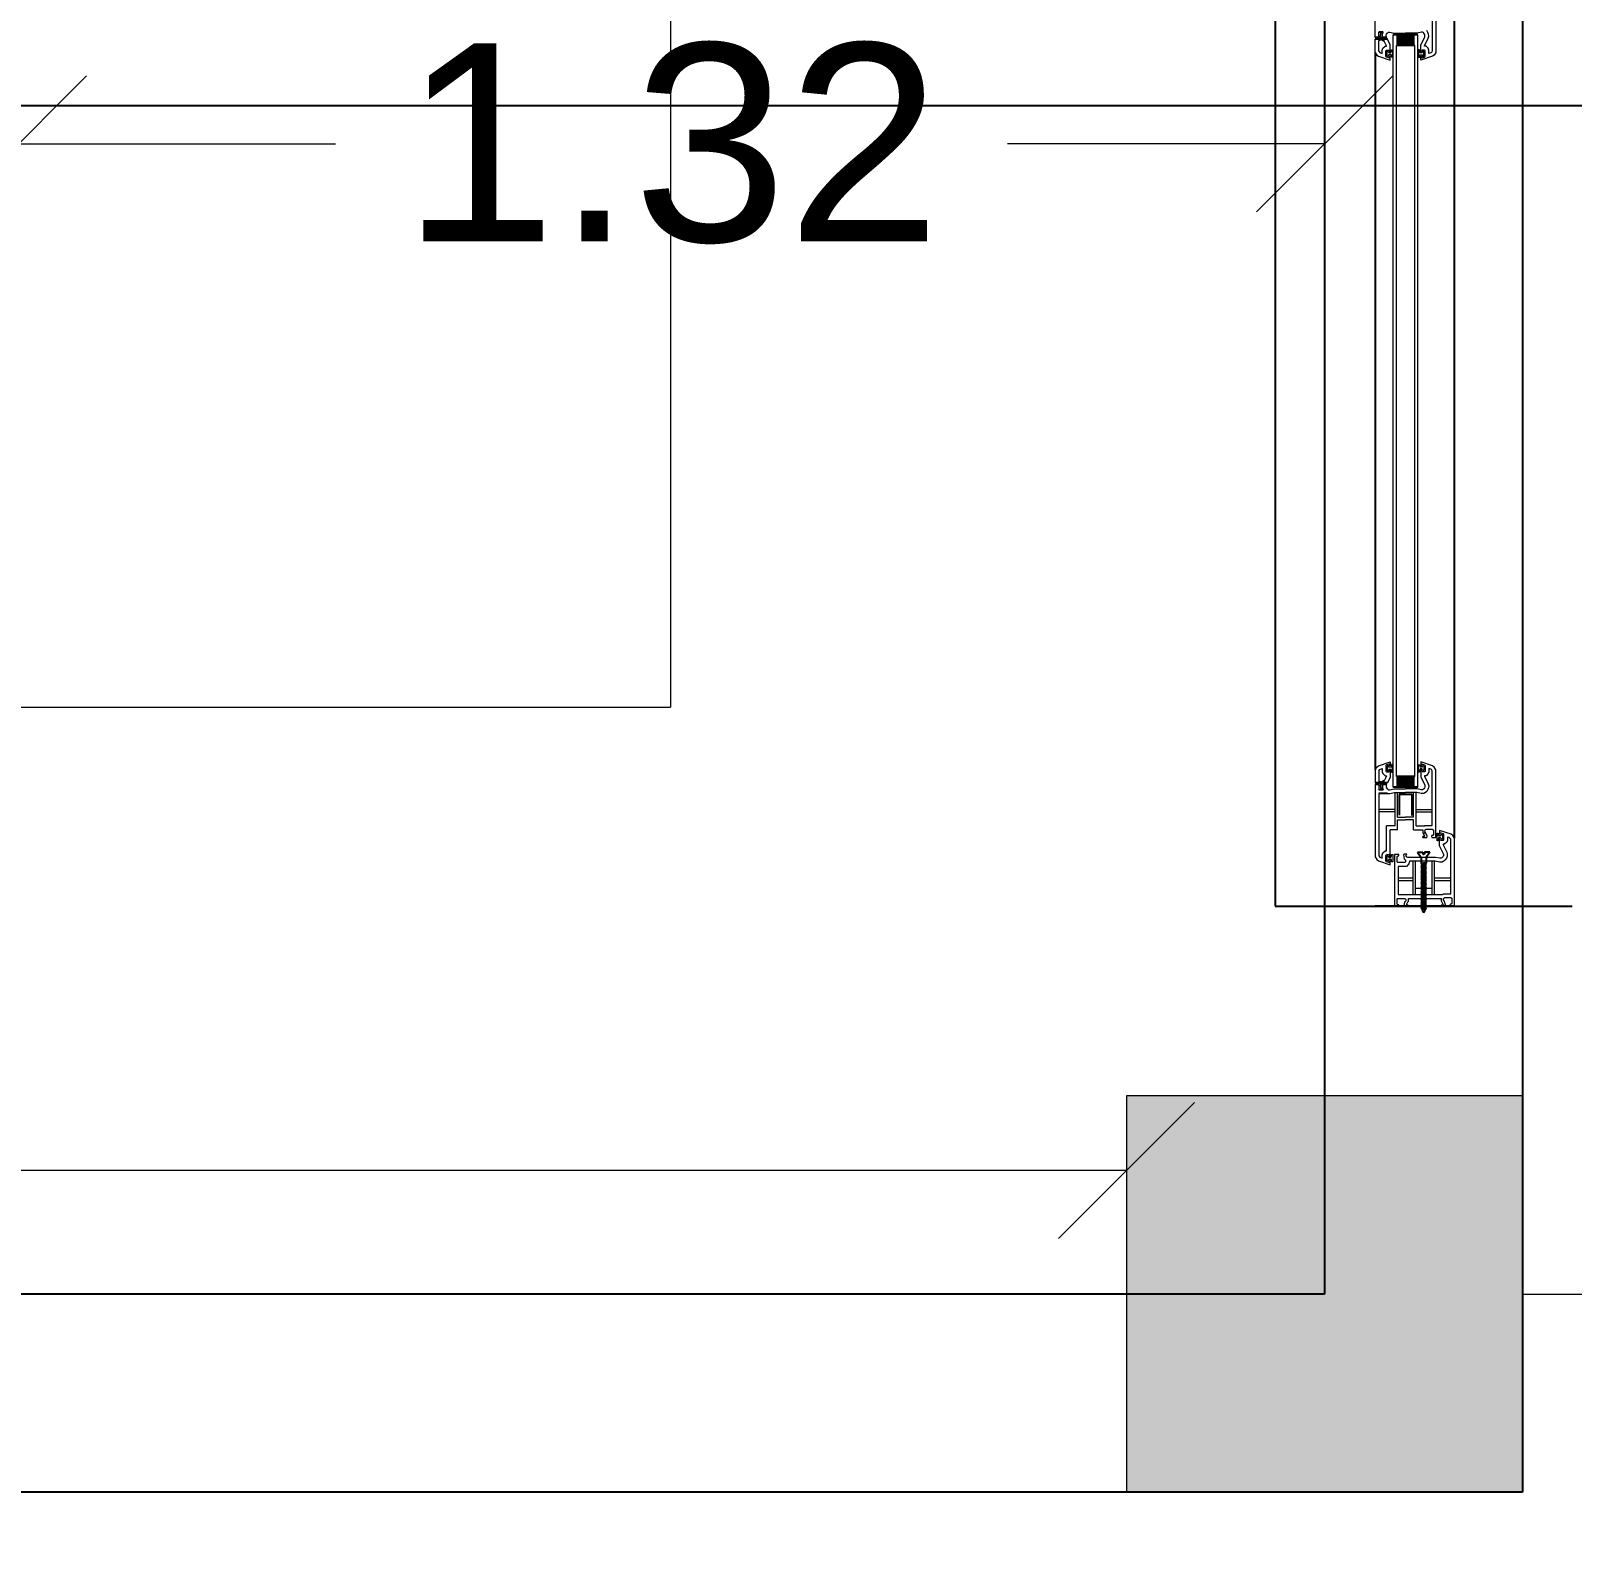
# Model space of a CAD drawing. Header units: metres. Extents: x -355 to 973, y -73 to 238.
# Drawn here: x 528.215 to 529.771, y 91.335 to 92.88 of the extents above; entities that cross this region are included whole.
import ezdxf

# ---------------------------------------------------------------- set-up
doc = ezdxf.new("R2010")
doc.units = ezdxf.units.M
doc.header["$LTSCALE"] = 3
doc.header["$MEASUREMENT"] = 0
for name, pattern in [('1', [30, 6, 6, 6, 6, 6]), ('ACAD_ISO02W100', [15, 12, -3]), ('DASHED2', [0.375, 0.25, -0.125])]:
    doc.linetypes.add(name, pattern=pattern)
for name, color, linetype in [('01B', 10, 'Continuous'), ('4', 4, 'ACAD_ISO02W100'), ('5', 2, 'Continuous')]:
    doc.layers.add(name, color=color, linetype=linetype)
for name, color, linetype, lineweight in [('05', 21, 'Continuous', 5), ('15', 63, 'DASHED2', 15), ('alaem', 230, 'Continuous', 5)]:
    doc.layers.add(name, color=color, linetype=linetype, lineweight=lineweight)
doc.styles.get("Standard").update_dxf_attribs({"font": 'arial.ttf'})
doc.dimstyles.new('ahmad', dxfattribs={"dimtxt": 0.2, "dimasz": 0.1375, "dimexe": 0, "dimexo": 0.0625, "dimgap": 0.09, "dimtad": 0, "dimzin": 0, "dimdsep": 46, "dimtxsty": 'Standard', "dimblk": 'OBLIQUE', "dimcen": 0.09, "dimclrd": 245, "dimclrt": 61, "dimadec": 0, "dimazin": 0, "dimtfac": 1, "dimtofl": 0, "dimtmove": 0, "dimatfit": 3, "dimldrblk": 'OBLIQUE', "dimfxl": 0, "dimfxlon": 1, "dimtolj": 1, "dimtzin": 0, "dimlwd": 13, "dimarcsym": 0})

# ---------------------------------------------------------------- blocks, each defined once
blk = doc.blocks.new('fghhyh')
at = {"layer": 'alaem', "linetype": '1'}
h = blk.add_hatch(color=256, dxfattribs=at)
h.dxf.hatch_style = 1
h.paths.add_polyline_path([(280.3961, 190.2964), (280.3961, 190.6964), (279.9961, 190.6964), (279.9961, 190.2964)])
blk.add_lwpolyline([(279.9961, 190.6964), (279.9961, 190.2964), (280.3961, 190.2964), (280.3961, 190.6964)], close=True, dxfattribs=at)
blk = doc.blocks.new('_Oblique')
at = {"color": 0, "linetype": 'ByBlock', "lineweight": -2}
blk.add_line((-0.5, -0.5), (0.5, 0.5), dxfattribs=at)
blk = doc.blocks.new('*D864')
at = {"color": 245, "lineweight": 13, "transparency": 16777216}
for p, q in [((530.8265, 104.2812), (530.8265, 98.2609)), ((530.8265, 91.4041), (530.8265, 97.4244))]:
    blk.add_line(p, q, dxfattribs=at)
at = {"layer": 'Defpoints', "color": 0, "transparency": 16777216}
for p in [(529.7213, 104.2812), (529.7213, 91.4041), (530.8265, 91.4041)]:
    blk.add_point(p, dxfattribs=at)
at = {"color": 245, "lineweight": 13, "transparency": 16777216, "xscale": 0.1375, "yscale": 0.1375, "zscale": 0.1375}
for p, rotation in [((530.8265, 104.2812), 90), ((530.8265, 91.4041), 270)]:
    blk.add_blockref('_Oblique', p, dxfattribs=dict(at, rotation=rotation))
at = {"color": 61, "transparency": 16777216, "insert": (530.8265, 97.8427), "char_height": 0.2, "attachment_point": 5, "rotation": 90}
blk.add_mtext('\\A1;12.88', dxfattribs=at)
blk = doc.blocks.new('*D880')
at = {"color": 245, "lineweight": 13, "transparency": 16777216}
for p, q in [((524.9213, 91.7289), (526.7679, 91.7289)), ((529.3213, 91.7289), (527.4747, 91.7289))]:
    blk.add_line(p, q, dxfattribs=at)
at = {"layer": 'Defpoints', "color": 0, "transparency": 16777216}
for p in [(524.9213, 91.8039), (529.3213, 91.8041), (524.9213, 91.7289)]:
    blk.add_point(p, dxfattribs=at)
at = {"color": 245, "lineweight": 13, "transparency": 16777216, "xscale": 0.1375, "yscale": 0.1375, "zscale": 0.1375, "rotation": 180}
blk.add_blockref('_Oblique', (524.9213, 91.7289), dxfattribs=at)
at = {"color": 245, "lineweight": 13, "transparency": 16777216, "xscale": 0.1375, "yscale": 0.1375, "zscale": 0.1375}
blk.add_blockref('_Oblique', (529.3213, 91.7289), dxfattribs=at)
at = {"color": 61, "transparency": 16777216, "insert": (527.1213, 91.7289), "char_height": 0.2, "attachment_point": 5}
blk.add_mtext('\\A1;4.40', dxfattribs=at)
blk = doc.blocks.new('*D884')
at = {"layer": '4', "color": 245, "lineweight": 13, "transparency": 16777216}
for p, q in [((528.2025, 92.7656), (528.5226, 92.7656)), ((529.5213, 92.7656), (529.2012, 92.7656))]:
    blk.add_line(p, q, dxfattribs=at)
at = {"layer": 'Defpoints', "color": 0, "transparency": 16777216}
for p in [(528.2025, 92.8041), (529.5213, 92.8041), (529.5213, 92.7656)]:
    blk.add_point(p, dxfattribs=at)
at = {"layer": '4', "color": 245, "lineweight": 13, "transparency": 16777216, "xscale": 0.1375, "yscale": 0.1375, "zscale": 0.1375, "rotation": 180}
blk.add_blockref('_Oblique', (528.2025, 92.7656), dxfattribs=at)
at = {"layer": '4', "color": 245, "lineweight": 13, "transparency": 16777216, "xscale": 0.1375, "yscale": 0.1375, "zscale": 0.1375}
blk.add_blockref('_Oblique', (529.5213, 92.7656), dxfattribs=at)
at = {"layer": '4', "color": 61, "transparency": 16777216, "insert": (528.8619, 92.7656), "char_height": 0.2, "attachment_point": 5}
blk.add_mtext('\\A1;1.32', dxfattribs=at)
blk = doc.blocks.new('DSSSS')
at = {"layer": '05'}
for p, q in [((152.7604, -221.3864), (152.7604, -221.3872)), ((152.7604, -221.3872), (152.7664, -221.3872)), ((152.7664, -221.3872), (152.7664, -221.3863))]:
    blk.add_line(p, q, dxfattribs=at)
blk.add_lwpolyline([(152.7664, -221.3863), (152.7646, -221.3863), (152.7646, -221.384), (152.7657, -221.384), (152.7654, -221.383), (152.7617, -221.383), (152.7617, -221.3838), (152.7623, -221.3841), (152.763, -221.3847), (152.763, -221.3859), (152.7619, -221.3864), (152.7604, -221.3864)], dxfattribs=at)
blk = doc.blocks.new('ddd')
at = {"layer": '01B'}
for points in [[(1656.3947, 1003.8518), (1656.3838, 1003.8518), (1656.3838, 1003.8703), (1656.3947, 1003.8703)], [(1657.1326, 1003.8703), (1657.1435, 1003.8703), (1657.1435, 1003.8518), (1657.1326, 1003.8518)]]:
    blk.add_hatch(color=143, dxfattribs=at).paths.add_polyline_path(points)
at = {"layer": '01B', "color": 32}
blk.add_line((1657.2637, 1003.7293), (1657.2637, 1004.0293), dxfattribs=at)
at = {"layer": '01B', "color": 143}
for p, q in [((1657.1951, 1003.9104), (1655.8322, 1003.9104)), ((1657.2637, 1003.9104), (1657.2637, 1003.8499)), ((1657.2637, 1003.9104), (1657.2637, 1003.8304)), ((1657.2091, 1003.8855), (1657.2091, 1003.8803)), ((1657.2091, 1003.8855), (1657.2144, 1003.8819)), ((1657.2091, 1003.8803), (1657.2112, 1003.8803)), ((1657.2112, 1003.8803), (1657.2112, 1003.8793)), ((1657.2112, 1003.8784), (1657.2112, 1003.8793)), ((1657.2144, 1003.8819), (1657.2202, 1003.8819)), ((1657.2202, 1003.8819), (1657.2202, 1003.8793)), ((1657.2202, 1003.8819), (1657.2223, 1003.8793)), ((1657.2202, 1003.8768), (1657.2202, 1003.8793)), ((1657.2202, 1003.8768), (1657.2223, 1003.8793)), ((1657.2214, 1003.8819), (1657.2207, 1003.8813)), ((1657.2214, 1003.8819), (1657.2235, 1003.8793)), ((1657.2214, 1003.8768), (1657.2235, 1003.8793)), ((1657.2227, 1003.8819), (1657.2219, 1003.8813)), ((1657.2227, 1003.8819), (1657.2248, 1003.8793)), ((1657.2227, 1003.8768), (1657.2248, 1003.8793)), ((1657.2239, 1003.8819), (1657.2232, 1003.8813)), ((1657.2239, 1003.8819), (1657.226, 1003.8793)), ((1657.2239, 1003.8768), (1657.226, 1003.8793)), ((1657.2251, 1003.8819), (1657.2244, 1003.8813)), ((1657.2251, 1003.8819), (1657.2273, 1003.8793)), ((1657.2251, 1003.8768), (1657.2273, 1003.8793)), ((1657.2264, 1003.8819), (1657.2257, 1003.8813)), ((1657.2264, 1003.8819), (1657.2285, 1003.8793)), ((1657.2264, 1003.8768), (1657.2285, 1003.8793)), ((1657.2276, 1003.8819), (1657.2269, 1003.8813)), ((1657.2276, 1003.8819), (1657.2298, 1003.8793)), ((1657.2276, 1003.8768), (1657.2298, 1003.8793)), ((1657.2289, 1003.8819), (1657.2282, 1003.8813)), ((1657.2289, 1003.8819), (1657.231, 1003.8793)), ((1657.2289, 1003.8768), (1657.231, 1003.8793)), ((1657.2301, 1003.8819), (1657.2294, 1003.8813)), ((1657.2301, 1003.8819), (1657.2323, 1003.8793)), ((1657.2301, 1003.8768), (1657.2323, 1003.8793)), ((1657.2314, 1003.8819), (1657.2306, 1003.8813)), ((1657.2314, 1003.8819), (1657.2335, 1003.8793)), ((1657.2314, 1003.8768), (1657.2335, 1003.8793)), ((1657.2326, 1003.8819), (1657.2319, 1003.8813)), ((1657.2326, 1003.8819), (1657.2347, 1003.8793)), ((1657.2326, 1003.8768), (1657.2347, 1003.8793)), ((1657.2339, 1003.8819), (1657.2331, 1003.8813)), ((1657.2339, 1003.8819), (1657.236, 1003.8793)), ((1657.2339, 1003.8768), (1657.236, 1003.8793)), ((1657.2351, 1003.8819), (1657.2344, 1003.8813)), ((1657.2351, 1003.8819), (1657.2372, 1003.8793)), ((1657.2351, 1003.8768), (1657.2372, 1003.8793)), ((1657.2364, 1003.8819), (1657.2356, 1003.8813)), ((1657.2364, 1003.8819), (1657.2385, 1003.8793)), ((1657.2364, 1003.8768), (1657.2385, 1003.8793)), ((1657.2376, 1003.8819), (1657.2369, 1003.8813)), ((1657.2376, 1003.8819), (1657.2397, 1003.8793)), ((1657.2376, 1003.8768), (1657.2397, 1003.8793)), ((1657.2388, 1003.8819), (1657.2381, 1003.8813)), ((1657.2388, 1003.8819), (1657.241, 1003.8793)), ((1657.2388, 1003.8768), (1657.241, 1003.8793)), ((1657.2401, 1003.8819), (1657.2394, 1003.8813)), ((1657.2401, 1003.8819), (1657.2422, 1003.8793)), ((1657.2401, 1003.8768), (1657.2422, 1003.8793)), ((1657.2413, 1003.8819), (1657.2406, 1003.8813)), ((1657.2413, 1003.8819), (1657.2435, 1003.8793)), ((1657.2413, 1003.8768), (1657.2435, 1003.8793)), ((1657.2426, 1003.8819), (1657.2419, 1003.8813)), ((1657.2426, 1003.8819), (1657.2447, 1003.8793)), ((1657.2426, 1003.8768), (1657.2447, 1003.8793)), ((1657.2438, 1003.8819), (1657.2431, 1003.8813)), ((1657.2438, 1003.8819), (1657.246, 1003.8793)), ((1657.2438, 1003.8768), (1657.246, 1003.8793)), ((1657.2451, 1003.8819), (1657.2443, 1003.8813)), ((1657.2451, 1003.8819), (1657.2472, 1003.8793)), ((1657.2451, 1003.8768), (1657.2472, 1003.8793)), ((1657.2463, 1003.8819), (1657.2456, 1003.8813)), ((1657.2463, 1003.8819), (1657.2484, 1003.8793)), ((1657.2463, 1003.8768), (1657.2484, 1003.8793)), ((1657.2476, 1003.8819), (1657.2468, 1003.8813)), ((1657.2476, 1003.8819), (1657.2497, 1003.8793)), ((1657.2476, 1003.8768), (1657.2497, 1003.8793)), ((1657.2488, 1003.8819), (1657.2481, 1003.8813)), ((1657.2488, 1003.8819), (1657.2509, 1003.8793)), ((1657.2488, 1003.8768), (1657.2509, 1003.8793)), ((1657.2501, 1003.8819), (1657.2493, 1003.8813)), ((1657.2501, 1003.8819), (1657.2522, 1003.8793)), ((1657.2501, 1003.8768), (1657.2522, 1003.8793)), ((1657.2513, 1003.8819), (1657.2506, 1003.8813)), ((1657.2513, 1003.8819), (1657.2534, 1003.8793)), ((1657.2513, 1003.8768), (1657.2534, 1003.8793)), ((1657.2525, 1003.8819), (1657.2518, 1003.8813)), ((1657.2525, 1003.8819), (1657.2547, 1003.8793)), ((1657.2525, 1003.8768), (1657.2547, 1003.8793)), ((1657.2538, 1003.8819), (1657.2531, 1003.8813)), ((1657.2538, 1003.8819), (1657.2559, 1003.8793)), ((1657.2538, 1003.8768), (1657.2559, 1003.8793)), ((1657.255, 1003.8819), (1657.2543, 1003.8813)), ((1657.255, 1003.8819), (1657.2572, 1003.8793)), ((1657.255, 1003.8768), (1657.2572, 1003.8793)), ((1657.2563, 1003.8819), (1657.2556, 1003.8813)), ((1657.2563, 1003.8819), (1657.2584, 1003.8793)), ((1657.2563, 1003.8768), (1657.2584, 1003.8793)), ((1657.2575, 1003.8819), (1657.2568, 1003.8813)), ((1657.2575, 1003.8819), (1657.2597, 1003.8793)), ((1657.2575, 1003.8768), (1657.2597, 1003.8793)), ((1657.2588, 1003.8819), (1657.258, 1003.8813)), ((1657.2588, 1003.8819), (1657.2609, 1003.8793)), ((1657.2588, 1003.8768), (1657.2609, 1003.8793)), ((1657.26, 1003.8819), (1657.2593, 1003.8813)), ((1657.26, 1003.8819), (1657.2622, 1003.8793)), ((1657.26, 1003.8768), (1657.2622, 1003.8793)), ((1657.2613, 1003.8819), (1657.2605, 1003.8813)), ((1657.2613, 1003.8819), (1657.2634, 1003.8793)), ((1657.2613, 1003.8768), (1657.2634, 1003.8793)), ((1657.2625, 1003.8819), (1657.2618, 1003.8813)), ((1657.2625, 1003.8819), (1657.2646, 1003.8793)), ((1657.2625, 1003.8768), (1657.2646, 1003.8793)), ((1657.2638, 1003.8819), (1657.263, 1003.8813)), ((1657.2638, 1003.8819), (1657.2659, 1003.8793)), ((1657.2638, 1003.8768), (1657.2659, 1003.8793)), ((1657.265, 1003.8819), (1657.2643, 1003.8813)), ((1657.265, 1003.8819), (1657.2671, 1003.8793)), ((1657.265, 1003.8819), (1657.2704, 1003.8793)), ((1657.265, 1003.8768), (1657.2671, 1003.8793)), ((1657.265, 1003.8768), (1657.2704, 1003.8793)), ((1656.3838, 1003.8736), (1656.3838, 1003.8485)), ((1656.3947, 1003.8703), (1656.3947, 1003.8518)), ((1657.1326, 1003.8703), (1657.1326, 1003.8518)), ((1657.1435, 1003.8736), (1657.1435, 1003.8485)), ((1657.1721, 1003.8676), (1657.151, 1003.8676)), ((1657.151, 1003.8676), (1657.151, 1003.8546)), ((1657.2091, 1003.8732), (1657.2091, 1003.8784)), ((1657.2091, 1003.8784), (1657.2112, 1003.8784)), ((1657.2091, 1003.8732), (1657.2144, 1003.8768)), ((1657.2144, 1003.8768), (1657.2202, 1003.8768)), ((1657.2214, 1003.8768), (1657.2207, 1003.8774)), ((1657.2227, 1003.8768), (1657.2219, 1003.8774)), ((1657.2239, 1003.8768), (1657.2232, 1003.8774)), ((1657.2251, 1003.8768), (1657.2244, 1003.8774)), ((1657.2264, 1003.8768), (1657.2257, 1003.8774)), ((1657.2276, 1003.8768), (1657.2269, 1003.8774)), ((1657.2289, 1003.8768), (1657.2282, 1003.8774)), ((1657.2301, 1003.8768), (1657.2294, 1003.8774)), ((1657.2314, 1003.8768), (1657.2306, 1003.8774)), ((1657.2326, 1003.8768), (1657.2319, 1003.8774)), ((1657.2339, 1003.8768), (1657.2331, 1003.8774)), ((1657.2351, 1003.8768), (1657.2344, 1003.8774)), ((1657.2364, 1003.8768), (1657.2356, 1003.8774)), ((1657.2376, 1003.8768), (1657.2369, 1003.8774)), ((1657.2388, 1003.8768), (1657.2381, 1003.8774)), ((1657.2401, 1003.8768), (1657.2394, 1003.8774)), ((1657.2413, 1003.8768), (1657.2406, 1003.8774)), ((1657.2426, 1003.8768), (1657.2419, 1003.8774)), ((1657.2438, 1003.8768), (1657.2431, 1003.8774)), ((1657.2451, 1003.8768), (1657.2443, 1003.8774)), ((1657.2463, 1003.8768), (1657.2456, 1003.8774)), ((1657.2476, 1003.8768), (1657.2468, 1003.8774)), ((1657.2488, 1003.8768), (1657.2481, 1003.8774)), ((1657.2501, 1003.8768), (1657.2493, 1003.8774)), ((1657.2513, 1003.8768), (1657.2506, 1003.8774)), ((1657.2525, 1003.8768), (1657.2518, 1003.8774)), ((1657.2538, 1003.8768), (1657.2531, 1003.8774)), ((1657.255, 1003.8768), (1657.2543, 1003.8774)), ((1657.2563, 1003.8768), (1657.2556, 1003.8774)), ((1657.2575, 1003.8768), (1657.2568, 1003.8774)), ((1657.2588, 1003.8768), (1657.258, 1003.8774)), ((1657.26, 1003.8768), (1657.2593, 1003.8774)), ((1657.2613, 1003.8768), (1657.2605, 1003.8774)), ((1657.2625, 1003.8768), (1657.2618, 1003.8774)), ((1657.2638, 1003.8768), (1657.263, 1003.8774)), ((1657.265, 1003.8768), (1657.2643, 1003.8774)), ((1657.151, 1003.8546), (1657.1718, 1003.8546)), ((1656.3812, 1003.8384), (1656.3812, 1003.8342)), ((1656.3816, 1003.8369), (1656.3814, 1003.8363)), ((1656.3866, 1003.842), (1656.3866, 1003.8379)), ((1656.3866, 1003.8342), (1656.3866, 1003.8304)), ((1656.3882, 1003.8385), (1656.3871, 1003.8364)), ((1656.3874, 1003.8358), (1656.3882, 1003.8342)), ((1656.3882, 1003.8428), (1656.3882, 1003.8385)), ((1656.3882, 1003.8342), (1656.3882, 1003.8304)), ((1656.3901, 1003.8395), (1656.3885, 1003.8364)), ((1656.3885, 1003.8364), (1656.3896, 1003.8342)), ((1657.1372, 1003.8395), (1657.1388, 1003.8364)), ((1657.1388, 1003.8364), (1657.1377, 1003.8342)), ((1657.1392, 1003.8428), (1657.1392, 1003.8385)), ((1657.1392, 1003.8385), (1657.1403, 1003.8364)), ((1657.14, 1003.8358), (1657.1392, 1003.8342)), ((1657.1392, 1003.8342), (1657.1392, 1003.8304)), ((1657.1407, 1003.842), (1657.1407, 1003.8379)), ((1657.1407, 1003.8342), (1657.1407, 1003.8304)), ((1657.1458, 1003.8369), (1657.1459, 1003.8363)), ((1657.1462, 1003.8384), (1657.1462, 1003.8342)), ((1657.1499, 1003.8427), (1657.1499, 1003.8342)), ((1656.4015, 1003.8304), (1657.1259, 1003.8304))]:
    blk.add_line(p, q, dxfattribs=at)
at = {"layer": '05', "color": 143}
for p, q in [((1657.1951, 1003.9104), (1657.1924, 1003.9087)), ((1657.2637, 1003.9104), (1657.1951, 1003.9104)), ((1657.2637, 1003.9064), (1657.2637, 1003.9104)), ((1657.1911, 1003.907), (1657.1872, 1003.8953)), ((1657.1872, 1003.8953), (1657.1911, 1003.8953)), ((1657.1895, 1003.8966), (1657.1902, 1003.8989)), ((1657.1896, 1003.8962), (1657.1895, 1003.8966)), ((1657.1899, 1003.8958), (1657.1896, 1003.8962)), ((1657.1904, 1003.8957), (1657.1899, 1003.8958)), ((1657.1902, 1003.8989), (1657.1905, 1003.8993)), ((1657.1911, 1003.8957), (1657.1904, 1003.8957)), ((1657.1905, 1003.8993), (1657.1908, 1003.8995)), ((1657.1908, 1003.8995), (1657.1965, 1003.8995)), ((1657.1924, 1003.9087), (1657.1911, 1003.907)), ((1657.1911, 1003.8953), (1657.1911, 1003.8957)), ((1657.1945, 1003.9052), (1657.1939, 1003.9033)), ((1657.1939, 1003.9033), (1657.1973, 1003.9033)), ((1657.195, 1003.9058), (1657.1945, 1003.9052)), ((1657.1962, 1003.9066), (1657.195, 1003.9058)), ((1657.196, 1003.8958), (1657.1957, 1003.8955)), ((1657.1957, 1003.8955), (1657.1957, 1003.8953)), ((1657.1957, 1003.8953), (1657.1961, 1003.8951)), ((1657.1974, 1003.8964), (1657.196, 1003.8958)), ((1657.1961, 1003.8951), (1657.2025, 1003.8951)), ((1657.2513, 1003.9066), (1657.1962, 1003.9066)), ((1657.1965, 1003.8995), (1657.197, 1003.8993)), ((1657.197, 1003.8993), (1657.1974, 1003.8989)), ((1657.1973, 1003.9033), (1657.1992, 1003.9026)), ((1657.1974, 1003.8989), (1657.1974, 1003.8964)), ((1657.1992, 1003.9026), (1657.2012, 1003.9005)), ((1657.2012, 1003.9005), (1657.2012, 1003.899)), ((1657.2012, 1003.899), (1657.2017, 1003.899)), ((1657.2017, 1003.899), (1657.2093, 1003.9027)), ((1657.2025, 1003.8951), (1657.2106, 1003.899)), ((1657.2093, 1003.9027), (1657.2113, 1003.9031)), ((1657.2106, 1003.899), (1657.2116, 1003.8993)), ((1657.2113, 1003.9031), (1657.2133, 1003.903)), ((1657.2116, 1003.8993), (1657.2126, 1003.8992)), ((1657.2126, 1003.8992), (1657.2135, 1003.8989)), ((1657.2133, 1003.903), (1657.2152, 1003.9024)), ((1657.2135, 1003.8989), (1657.2143, 1003.8983)), ((1657.2143, 1003.8983), (1657.2149, 1003.8976)), ((1657.2154, 1003.8958), (1657.2144, 1003.8914)), ((1657.2149, 1003.8976), (1657.2154, 1003.8969)), ((1657.2152, 1003.9024), (1657.217, 1003.9011)), ((1657.2154, 1003.8969), (1657.2154, 1003.8958)), ((1657.217, 1003.9011), (1657.218, 1003.8999)), ((1657.218, 1003.8999), (1657.2192, 1003.898)), ((1657.2192, 1003.8954), (1657.2182, 1003.891)), ((1657.2192, 1003.898), (1657.2192, 1003.8954)), ((1657.2352, 1003.8904), (1657.2352, 1003.9066)), ((1657.2377, 1003.8904), (1657.2377, 1003.9066)), ((1657.2513, 1003.8993), (1657.2513, 1003.9066)), ((1657.2521, 1003.8982), (1657.2513, 1003.8993)), ((1657.252, 1003.8979), (1657.2521, 1003.8982)), ((1657.252, 1003.8755), (1657.252, 1003.8979)), ((1657.2551, 1003.9067), (1657.2557, 1003.9077)), ((1657.2551, 1003.9006), (1657.2551, 1003.9067)), ((1657.2558, 1003.8997), (1657.2551, 1003.9006)), ((1657.2557, 1003.9077), (1657.2563, 1003.9078)), ((1657.2571, 1003.8991), (1657.2558, 1003.8997)), ((1657.2558, 1003.8967), (1657.2561, 1003.8971)), ((1657.2558, 1003.8755), (1657.2558, 1003.8967)), ((1657.2561, 1003.8971), (1657.2572, 1003.8971)), ((1657.2563, 1003.9078), (1657.2606, 1003.9078)), ((1657.2584, 1003.8999), (1657.2571, 1003.8991)), ((1657.2572, 1003.8971), (1657.2584, 1003.8971)), ((1657.2623, 1003.9014), (1657.2584, 1003.8999)), ((1657.2584, 1003.8971), (1657.2622, 1003.8989)), ((1657.2606, 1003.9078), (1657.2617, 1003.9073)), ((1657.2617, 1003.9073), (1657.2617, 1003.9063)), ((1657.2617, 1003.9063), (1657.2623, 1003.9057)), ((1657.2622, 1003.8989), (1657.2626, 1003.8984)), ((1657.2623, 1003.9057), (1657.2637, 1003.9064)), ((1657.2637, 1003.9013), (1657.2623, 1003.9014)), ((1657.2626, 1003.8984), (1657.2627, 1003.8971)), ((1657.2627, 1003.8971), (1657.2633, 1003.897)), ((1657.2633, 1003.897), (1657.2637, 1003.8972)), ((1657.2637, 1003.8972), (1657.2637, 1003.9013)), ((1657.166, 1003.8717), (1657.166, 1003.8879)), ((1657.1685, 1003.8717), (1657.1685, 1003.8879)), ((1657.19, 1003.8929), (1657.19, 1003.894)), ((1657.1977, 1003.8929), (1657.19, 1003.8929)), ((1657.1977, 1003.8939), (1657.1977, 1003.8929)), ((1657.2144, 1003.8914), (1657.2144, 1003.8833)), ((1657.2144, 1003.8833), (1657.2144, 1003.8632)), ((1657.2182, 1003.891), (1657.2182, 1003.8833)), ((1657.252, 1003.8904), (1657.2182, 1003.8904)), ((1657.252, 1003.8878), (1657.2182, 1003.8878)), ((1657.2182, 1003.8833), (1657.2182, 1003.865)), ((1657.2457, 1003.8878), (1657.2457, 1003.8709)), ((1657.1827, 1003.8717), (1657.149, 1003.8717)), ((1657.1739, 1003.8691), (1657.149, 1003.8691)), ((1657.1739, 1003.8691), (1657.1739, 1003.861)), ((1657.1866, 1003.8691), (1657.1764, 1003.8691)), ((1657.1764, 1003.8691), (1657.1764, 1003.861)), ((1657.2182, 1003.8709), (1657.252, 1003.8709)), ((1657.2182, 1003.8683), (1657.252, 1003.8683)), ((1657.2182, 1003.865), (1657.2186, 1003.865)), ((1657.2186, 1003.865), (1657.221, 1003.8643)), ((1657.221, 1003.8643), (1657.2235, 1003.862)), ((1657.2352, 1003.8537), (1657.2352, 1003.8683)), ((1657.2377, 1003.8537), (1657.2377, 1003.8683)), ((1657.252, 1003.8612), (1657.252, 1003.8755)), ((1657.2558, 1003.864), (1657.2558, 1003.8755)), ((1657.2586, 1003.864), (1657.2558, 1003.864)), ((1657.2593, 1003.8635), (1657.2586, 1003.864)), ((1657.2628, 1003.8638), (1657.2622, 1003.8623)), ((1657.2631, 1003.8638), (1657.2628, 1003.8638)), ((1657.2637, 1003.8637), (1657.2631, 1003.8638)), ((1657.2637, 1003.8599), (1657.2637, 1003.8637)), ((1657.2637, 1003.8637), (1657.2637, 1003.8637)), ((1656.3811, 1003.845), (1656.3821, 1003.8494)), ((1656.3821, 1003.8567), (1656.3821, 1003.861)), ((1656.3821, 1003.8494), (1656.3821, 1003.8567)), ((1657.1452, 1003.8567), (1657.1452, 1003.861)), ((1657.1452, 1003.8494), (1657.1452, 1003.8567)), ((1657.1462, 1003.845), (1657.1452, 1003.8494)), ((1657.149, 1003.8567), (1657.149, 1003.861)), ((1657.149, 1003.8498), (1657.149, 1003.8567)), ((1657.1739, 1003.8529), (1657.149, 1003.8529)), ((1657.1827, 1003.8504), (1657.149, 1003.8504)), ((1657.15, 1003.8453), (1657.149, 1003.8498)), ((1657.166, 1003.8504), (1657.166, 1003.8342)), ((1657.1685, 1003.8504), (1657.1685, 1003.8342)), ((1657.1739, 1003.8529), (1657.1739, 1003.861)), ((1657.1764, 1003.8529), (1657.1764, 1003.861)), ((1657.1866, 1003.8529), (1657.1764, 1003.8529)), ((1657.1827, 1003.8504), (1657.1827, 1003.8418)), ((1657.1866, 1003.8529), (1657.1866, 1003.8456)), ((1657.2119, 1003.862), (1657.2113, 1003.8624)), ((1657.2113, 1003.8624), (1657.2113, 1003.8596)), ((1657.2113, 1003.8596), (1657.2119, 1003.8591)), ((1657.2117, 1003.8544), (1657.2114, 1003.8541)), ((1657.2114, 1003.8541), (1657.2114, 1003.8499)), ((1657.2114, 1003.8499), (1657.2637, 1003.8499)), ((1657.2114, 1003.8469), (1657.2114, 1003.8483)), ((1657.2114, 1003.8483), (1657.2191, 1003.8483)), ((1657.2126, 1003.8544), (1657.2117, 1003.8544)), ((1657.2127, 1003.8614), (1657.2119, 1003.862)), ((1657.2119, 1003.8591), (1657.216, 1003.8598)), ((1657.2129, 1003.8541), (1657.2126, 1003.8544)), ((1657.2135, 1003.8619), (1657.2127, 1003.8614)), ((1657.2129, 1003.8535), (1657.2129, 1003.8541)), ((1657.2131, 1003.8529), (1657.2129, 1003.8535)), ((1657.2135, 1003.8527), (1657.2131, 1003.8529)), ((1657.2141, 1003.8625), (1657.2135, 1003.8619)), ((1657.219, 1003.8527), (1657.2135, 1003.8527)), ((1657.2144, 1003.8632), (1657.2141, 1003.8625)), ((1657.216, 1003.8598), (1657.2171, 1003.8611)), ((1657.2171, 1003.8611), (1657.2181, 1003.8611)), ((1657.2181, 1003.8611), (1657.2191, 1003.8609)), ((1657.2195, 1003.8531), (1657.219, 1003.8527)), ((1657.2191, 1003.8609), (1657.2197, 1003.8603)), ((1657.2191, 1003.8483), (1657.2191, 1003.8467)), ((1657.2197, 1003.8537), (1657.2195, 1003.8531)), ((1657.2197, 1003.8603), (1657.2197, 1003.8537)), ((1657.2235, 1003.862), (1657.2235, 1003.8537)), ((1657.2235, 1003.8537), (1657.252, 1003.8537)), ((1657.252, 1003.8537), (1657.252, 1003.8612)), ((1657.2558, 1003.8601), (1657.2562, 1003.8609)), ((1657.2558, 1003.8529), (1657.2558, 1003.8601)), ((1657.2563, 1003.8525), (1657.2558, 1003.8529)), ((1657.2562, 1003.8609), (1657.257, 1003.8613)), ((1657.2616, 1003.8525), (1657.2563, 1003.8525)), ((1657.257, 1003.8613), (1657.2582, 1003.8612)), ((1657.2582, 1003.8612), (1657.2589, 1003.8606)), ((1657.2589, 1003.8606), (1657.2596, 1003.8599)), ((1657.2612, 1003.8623), (1657.2593, 1003.8635)), ((1657.2596, 1003.8599), (1657.263, 1003.8594)), ((1657.2622, 1003.8623), (1657.2612, 1003.8623)), ((1657.2624, 1003.8533), (1657.2616, 1003.8525)), ((1657.2631, 1003.8544), (1657.2624, 1003.8543)), ((1657.2624, 1003.8543), (1657.2624, 1003.8533)), ((1657.263, 1003.8594), (1657.2637, 1003.8599)), ((1657.2637, 1003.8541), (1657.2631, 1003.8544)), ((1657.2637, 1003.8499), (1657.2637, 1003.8541)), ((1656.3812, 1003.8439), (1656.3811, 1003.845)), ((1656.3817, 1003.8431), (1656.3812, 1003.8439)), ((1656.3832, 1003.8378), (1656.3812, 1003.8384)), ((1656.3866, 1003.8342), (1656.3812, 1003.8342)), ((1656.3835, 1003.8356), (1656.3814, 1003.8363)), ((1656.3836, 1003.8362), (1656.3816, 1003.8369)), ((1656.3822, 1003.8424), (1656.3817, 1003.8431)), ((1656.3831, 1003.8418), (1656.3822, 1003.8424)), ((1656.3839, 1003.8416), (1656.3831, 1003.8418)), ((1656.3852, 1003.8376), (1656.3832, 1003.8378)), ((1656.3857, 1003.8354), (1656.3835, 1003.8356)), ((1656.3856, 1003.8361), (1656.3836, 1003.8362)), ((1656.385, 1003.8415), (1656.3839, 1003.8416)), ((1656.386, 1003.8417), (1656.385, 1003.8415)), ((1656.3866, 1003.8379), (1656.3852, 1003.8376)), ((1656.3871, 1003.8364), (1656.3856, 1003.8361)), ((1656.3874, 1003.8358), (1656.3857, 1003.8354)), ((1656.3866, 1003.842), (1656.386, 1003.8417)), ((1656.394, 1003.8456), (1656.3882, 1003.8428)), ((1656.4004, 1003.8342), (1656.3896, 1003.8342)), ((1656.3949, 1003.8418), (1656.3901, 1003.8395)), ((1656.4005, 1003.8456), (1656.394, 1003.8456)), ((1656.3953, 1003.8418), (1656.3949, 1003.8418)), ((1656.3953, 1003.8403), (1656.3953, 1003.8418)), ((1656.3974, 1003.8382), (1656.3953, 1003.8403)), ((1656.3993, 1003.8374), (1656.3974, 1003.8382)), ((1656.3989, 1003.8469), (1656.3989, 1003.8479)), ((1656.3989, 1003.8479), (1656.4065, 1003.8479)), ((1656.3992, 1003.8444), (1656.4005, 1003.845)), ((1656.3992, 1003.8418), (1656.3992, 1003.8444)), ((1656.3996, 1003.8414), (1656.3992, 1003.8418)), ((1656.4026, 1003.8374), (1656.3993, 1003.8374)), ((1656.4, 1003.8412), (1656.3996, 1003.8414)), ((1656.4057, 1003.8412), (1656.4, 1003.8412)), ((1656.4004, 1003.8342), (1656.4016, 1003.835)), ((1656.4009, 1003.8454), (1656.4005, 1003.8456)), ((1656.4005, 1003.845), (1656.4009, 1003.8452)), ((1656.4009, 1003.8452), (1656.4009, 1003.8454)), ((1656.4016, 1003.835), (1656.402, 1003.8356)), ((1656.402, 1003.8356), (1656.4026, 1003.8374)), ((1656.4042, 1003.8321), (1656.4055, 1003.8338)), ((1656.4093, 1003.8455), (1656.4054, 1003.8455)), ((1656.4054, 1003.8455), (1656.4054, 1003.8451)), ((1656.4054, 1003.8451), (1656.4061, 1003.8451)), ((1656.4055, 1003.8338), (1656.4093, 1003.8455)), ((1656.4061, 1003.8415), (1656.4057, 1003.8412)), ((1656.4061, 1003.8451), (1656.4067, 1003.845)), ((1656.4064, 1003.8419), (1656.4061, 1003.8415)), ((1656.407, 1003.8441), (1656.4064, 1003.8419)), ((1656.4065, 1003.8479), (1656.4065, 1003.8467)), ((1656.4067, 1003.845), (1656.4069, 1003.8445)), ((1656.4069, 1003.8445), (1656.407, 1003.8441)), ((1657.1219, 1003.8338), (1657.118, 1003.8455)), ((1657.118, 1003.8455), (1657.1219, 1003.8455)), ((1657.1204, 1003.8445), (1657.1203, 1003.8441)), ((1657.1203, 1003.8441), (1657.1209, 1003.8419)), ((1657.1206, 1003.845), (1657.1204, 1003.8445)), ((1657.1212, 1003.8451), (1657.1206, 1003.845)), ((1657.1285, 1003.8479), (1657.1208, 1003.8479)), ((1657.1208, 1003.8479), (1657.1208, 1003.8467)), ((1657.1209, 1003.8419), (1657.1212, 1003.8415)), ((1657.1219, 1003.8451), (1657.1212, 1003.8451)), ((1657.1212, 1003.8415), (1657.1216, 1003.8412)), ((1657.1216, 1003.8412), (1657.1273, 1003.8412)), ((1657.1219, 1003.8455), (1657.1219, 1003.8451)), ((1657.1232, 1003.8321), (1657.1219, 1003.8338)), ((1657.1253, 1003.8356), (1657.1247, 1003.8374)), ((1657.1247, 1003.8374), (1657.128, 1003.8374)), ((1657.1258, 1003.835), (1657.1253, 1003.8356)), ((1657.127, 1003.8342), (1657.1258, 1003.835)), ((1657.1265, 1003.8454), (1657.1269, 1003.8456)), ((1657.1265, 1003.8452), (1657.1265, 1003.8454)), ((1657.1268, 1003.845), (1657.1265, 1003.8452)), ((1657.1282, 1003.8444), (1657.1268, 1003.845)), ((1657.1269, 1003.8456), (1657.1333, 1003.8456)), ((1657.127, 1003.8342), (1657.1377, 1003.8342)), ((1657.1273, 1003.8412), (1657.1278, 1003.8414)), ((1657.1278, 1003.8414), (1657.1282, 1003.8418)), ((1657.128, 1003.8374), (1657.1299, 1003.8382)), ((1657.1282, 1003.8418), (1657.1282, 1003.8444)), ((1657.1285, 1003.8469), (1657.1285, 1003.8479)), ((1657.1299, 1003.8382), (1657.132, 1003.8403)), ((1657.132, 1003.8403), (1657.132, 1003.8418)), ((1657.132, 1003.8418), (1657.1324, 1003.8418)), ((1657.1324, 1003.8418), (1657.1372, 1003.8395)), ((1657.1333, 1003.8456), (1657.1392, 1003.8428)), ((1657.14, 1003.8358), (1657.1416, 1003.8354)), ((1657.1403, 1003.8364), (1657.1417, 1003.8361)), ((1657.1407, 1003.842), (1657.1413, 1003.8417)), ((1657.1407, 1003.8379), (1657.1421, 1003.8376)), ((1657.1407, 1003.8342), (1657.1462, 1003.8342)), ((1657.1413, 1003.8417), (1657.1424, 1003.8415)), ((1657.1416, 1003.8354), (1657.1438, 1003.8356)), ((1657.1417, 1003.8361), (1657.1437, 1003.8362)), ((1657.1421, 1003.8376), (1657.1441, 1003.8378)), ((1657.1424, 1003.8415), (1657.1434, 1003.8416)), ((1657.1434, 1003.8416), (1657.1443, 1003.8418)), ((1657.1437, 1003.8362), (1657.1458, 1003.8369)), ((1657.1438, 1003.8356), (1657.1459, 1003.8363)), ((1657.1441, 1003.8378), (1657.1462, 1003.8384)), ((1657.1443, 1003.8418), (1657.1451, 1003.8424)), ((1657.1451, 1003.8424), (1657.1457, 1003.8431)), ((1657.1457, 1003.8431), (1657.1462, 1003.8439)), ((1657.1462, 1003.8439), (1657.1462, 1003.845)), ((1657.1499, 1003.8427), (1657.15, 1003.8453)), ((1657.1499, 1003.8342), (1657.2129, 1003.8342)), ((1657.2079, 1003.8418), (1657.1827, 1003.8418)), ((1657.213, 1003.8456), (1657.1866, 1003.8456)), ((1657.2079, 1003.8403), (1657.2079, 1003.8418)), ((1657.2099, 1003.8382), (1657.2079, 1003.8403)), ((1657.2119, 1003.8374), (1657.2099, 1003.8382)), ((1657.2117, 1003.8444), (1657.2131, 1003.845)), ((1657.2117, 1003.8418), (1657.2117, 1003.8444)), ((1657.2121, 1003.8414), (1657.2117, 1003.8418)), ((1657.2152, 1003.8374), (1657.2119, 1003.8374)), ((1657.2126, 1003.8412), (1657.2121, 1003.8414)), ((1657.2183, 1003.8412), (1657.2126, 1003.8412)), ((1657.2129, 1003.8342), (1657.2141, 1003.835)), ((1657.2134, 1003.8454), (1657.213, 1003.8456)), ((1657.2131, 1003.845), (1657.2134, 1003.8452)), ((1657.2134, 1003.8452), (1657.2134, 1003.8454)), ((1657.2141, 1003.835), (1657.2146, 1003.8356)), ((1657.2146, 1003.8356), (1657.2152, 1003.8374)), ((1657.2167, 1003.8321), (1657.218, 1003.8338)), ((1657.218, 1003.8338), (1657.2219, 1003.8455)), ((1657.2219, 1003.8455), (1657.218, 1003.8455)), ((1657.218, 1003.8455), (1657.218, 1003.8451)), ((1657.218, 1003.8451), (1657.2187, 1003.8451)), ((1657.2186, 1003.8415), (1657.2183, 1003.8412)), ((1657.219, 1003.8419), (1657.2186, 1003.8415)), ((1657.2187, 1003.8451), (1657.2192, 1003.845)), ((1657.2196, 1003.8441), (1657.219, 1003.8419)), ((1657.2192, 1003.845), (1657.2195, 1003.8445)), ((1657.2195, 1003.8445), (1657.2196, 1003.8441)), ((1656.3866, 1003.8304), (1656.3159, 1003.8304)), ((1656.4015, 1003.8304), (1656.3882, 1003.8304)), ((1656.4015, 1003.8304), (1656.4042, 1003.8321)), ((1657.1259, 1003.8304), (1657.1232, 1003.8321)), ((1657.1259, 1003.8304), (1657.1392, 1003.8304)), ((1657.1407, 1003.8304), (1657.214, 1003.8304)), ((1657.214, 1003.8304), (1657.2167, 1003.8321))]:
    blk.add_line(p, q, dxfattribs=at)
at = {"layer": '05', "color": 107}
for p, q in [((1657.1435, 1003.8736), (1656.3838, 1003.8736)), ((1657.1326, 1003.8703), (1656.3947, 1003.8703)), ((1657.1435, 1003.8485), (1656.3838, 1003.8485)), ((1657.1326, 1003.8518), (1656.3947, 1003.8518))]:
    blk.add_line(p, q, dxfattribs=at)
at = {"layer": '05', "color": 143}
for points in [[(1657.19, 1003.894), (1657.1924, 1003.894), (1657.1924, 1003.8969), (1657.1909, 1003.8969), (1657.1913, 1003.8982), (1657.1961, 1003.8982), (1657.1961, 1003.8972), (1657.1953, 1003.8969), (1657.1944, 1003.8961), (1657.1944, 1003.8945), (1657.1958, 1003.8939), (1657.1977, 1003.8939)], [(1656.3329, 1003.8917), (1656.4015, 1003.8917), (1656.4042, 1003.89), (1656.4055, 1003.8883), (1656.4093, 1003.8766), (1656.4054, 1003.8766), (1656.4054, 1003.877), (1656.4061, 1003.877), (1656.4067, 1003.8771), (1656.4069, 1003.8775), (1656.407, 1003.878), (1656.4064, 1003.8802), (1656.4061, 1003.8806), (1656.4057, 1003.8808), (1656.4, 1003.8808), (1656.3996, 1003.8807), (1656.3992, 1003.8803), (1656.3992, 1003.8777), (1656.4005, 1003.8771), (1656.4009, 1003.8768), (1656.4009, 1003.8766), (1656.4005, 1003.8765), (1656.394, 1003.8765), (1656.386, 1003.8804), (1656.385, 1003.8806), (1656.3839, 1003.8805), (1656.3831, 1003.8802), (1656.3822, 1003.8796), (1656.3817, 1003.879), (1656.3812, 1003.8782), (1656.3811, 1003.8771), (1656.3821, 1003.8727), (1656.3821, 1003.8654), (1656.3821, 1003.861)], [(1656.3452, 1003.8879), (1656.4004, 1003.8879), (1656.4016, 1003.8871), (1656.402, 1003.8865), (1656.4026, 1003.8847), (1656.3993, 1003.8847), (1656.3974, 1003.8839), (1656.3953, 1003.8818), (1656.3953, 1003.8803), (1656.3949, 1003.8803), (1656.3873, 1003.884), (1656.3852, 1003.8845), (1656.3832, 1003.8843), (1656.3814, 1003.8837), (1656.3795, 1003.8825)], [(1657.1944, 1003.8917), (1657.1259, 1003.8917), (1657.1232, 1003.89), (1657.1219, 1003.8883), (1657.118, 1003.8766), (1657.1219, 1003.8766), (1657.1219, 1003.877), (1657.1212, 1003.877), (1657.1206, 1003.8771), (1657.1204, 1003.8775), (1657.1203, 1003.878), (1657.1209, 1003.8802), (1657.1212, 1003.8806), (1657.1216, 1003.8808), (1657.1273, 1003.8808), (1657.1278, 1003.8807), (1657.1282, 1003.8803), (1657.1282, 1003.8777), (1657.1268, 1003.8771), (1657.1265, 1003.8768), (1657.1265, 1003.8766), (1657.1269, 1003.8765), (1657.1333, 1003.8765), (1657.1413, 1003.8804), (1657.1424, 1003.8806), (1657.1434, 1003.8805), (1657.1443, 1003.8802), (1657.1451, 1003.8796), (1657.1457, 1003.879), (1657.1462, 1003.8782), (1657.1462, 1003.8771), (1657.1452, 1003.8727), (1657.1452, 1003.8654), (1657.1452, 1003.861)], [(1657.1827, 1003.8717), (1657.1827, 1003.8792), (1657.1829, 1003.8795), (1657.1821, 1003.8806), (1657.1821, 1003.8879), (1657.127, 1003.8879), (1657.1258, 1003.8871), (1657.1253, 1003.8865), (1657.1247, 1003.8847), (1657.128, 1003.8847), (1657.1299, 1003.8839), (1657.132, 1003.8818), (1657.132, 1003.8803), (1657.1324, 1003.8803), (1657.1401, 1003.884), (1657.1421, 1003.8845), (1657.1441, 1003.8843), (1657.1459, 1003.8837), (1657.1478, 1003.8825), (1657.1488, 1003.8812), (1657.1499, 1003.8794), (1657.15, 1003.8768), (1657.149, 1003.8723), (1657.149, 1003.8654), (1657.149, 1003.861)], [(1657.1866, 1003.8691), (1657.1866, 1003.878), (1657.1869, 1003.8784), (1657.188, 1003.8784), (1657.1892, 1003.8784), (1657.1929, 1003.8802), (1657.1934, 1003.8797), (1657.1935, 1003.8785), (1657.1941, 1003.8783), (1657.1944, 1003.8785), (1657.1944, 1003.8826), (1657.193, 1003.8828), (1657.1892, 1003.8813), (1657.1879, 1003.8805), (1657.1866, 1003.881), (1657.1859, 1003.8819), (1657.1859, 1003.888), (1657.1865, 1003.889), (1657.1871, 1003.8891), (1657.1914, 1003.8891), (1657.1925, 1003.8887), (1657.1925, 1003.8876), (1657.193, 1003.8871), (1657.1944, 1003.8877), (1657.1944, 1003.8917)], [(1656.4065, 1003.8467), (1656.4041, 1003.8467), (1656.4041, 1003.8438), (1656.4056, 1003.8438), (1656.4053, 1003.8425), (1656.4004, 1003.8425), (1656.4004, 1003.8435), (1656.4012, 1003.8439), (1656.4021, 1003.8446), (1656.4021, 1003.8462), (1656.4008, 1003.8469), (1656.3989, 1003.8469)], [(1657.1208, 1003.8467), (1657.1232, 1003.8467), (1657.1232, 1003.8438), (1657.1217, 1003.8438), (1657.1221, 1003.8425), (1657.1269, 1003.8425), (1657.1269, 1003.8435), (1657.1261, 1003.8439), (1657.1252, 1003.8446), (1657.1252, 1003.8462), (1657.1266, 1003.8469), (1657.1285, 1003.8469)], [(1657.2191, 1003.8467), (1657.2167, 1003.8467), (1657.2167, 1003.8438), (1657.2182, 1003.8438), (1657.2178, 1003.8425), (1657.213, 1003.8425), (1657.213, 1003.8435), (1657.2138, 1003.8439), (1657.2147, 1003.8446), (1657.2147, 1003.8462), (1657.2133, 1003.8469), (1657.2114, 1003.8469)]]:
    blk.add_lwpolyline(points, dxfattribs=at)
blk.add_lwpolyline([(1657.1898, 1003.8801), (1657.1894, 1003.8799), (1657.1903, 1003.8803)], close=True, dxfattribs=at)
at = {"layer": '15'}
for p, q in [((1657.2637, 1003.9793), (1655.7637, 1003.9793)), ((1655.7637, 1003.7793), (1657.2637, 1003.7793))]:
    blk.add_line(p, q, dxfattribs=at)
at = {"layer": '5', "color": 32}
blk.add_line((1655.7637, 1003.7293), (1657.2637, 1003.7293), dxfattribs=at)
at = {"layer": '01B', "color": 143, "yscale": 1.275494208194687, "zscale": 1.275494208194687}
for p, xscale in [((1461.5538, 1286.2523), 1.275494208194687), ((1851.9735, 1286.2523), -1.275494208194687)]:
    blk.add_blockref('DSSSS', p, dxfattribs=dict(at, xscale=xscale))

msp = doc.modelspace()

# ---------------------------------------------------------------- linework, layer by layer
at = {"color": 240, "true_color": 0xed1f24}
msp.add_line((533.8695, 92.8041), (510.5565, 92.8041), dxfattribs=at)
at = {"layer": '05'}
for p, q in [((528.8608, 93.4366), (528.8608, 92.1966)), ((525.9575, 92.1966), (528.8608, 92.1966)), ((529.7213, 91.6041), (531.1744, 91.6041))]:
    msp.add_line(p, q, dxfattribs=at)
at = {"layer": '05', "color": 0, "linetype": '1'}
for points in [[(512.7213, 91.4042), (529.7213, 91.4042), (529.7213, 104.2812), (512.7213, 104.2812)], [(512.7213, 91.6042), (529.5213, 91.6042), (529.5213, 104.0812), (512.7213, 104.0812)]]:
    msp.add_lwpolyline(points, dxfattribs=at)
at = {"layer": '4', "linetype": '1'}
for points in [[(529.7213, 91.4041), (524.5213, 91.4041), (524.5213, 94.2041), (529.7213, 94.2041)], [(529.5213, 91.6041), (524.7213, 91.6041), (524.7213, 94.0041), (529.5213, 94.0041)]]:
    msp.add_lwpolyline(points, close=True, dxfattribs=at)

# ---------------------------------------------------------------- block references
at = {"layer": '05', "rotation": 270}
msp.add_blockref('ddd', (-474.258, 1749.2595), dxfattribs=at)
at = {"layer": 'alaem', "linetype": '1', "rotation": 270}
for p in [(339.0249, 371.8003), (339.0249, 371.8003), (339.0249, 371.8002)]:
    msp.add_blockref('fghhyh', p, dxfattribs=at)

# ---------------------------------------------------------------- dimensions: what is measured, and where the dimension line sits
dim = msp.add_linear_dim(base=(530.8265, 91.4041), p1=(529.7213, 104.2812), p2=(529.7213, 91.4041), angle=270, dimstyle='ahmad')
dim.commit()
dim.dimension.update_dxf_attribs({"geometry": '*D864', "text_midpoint": (530.8265, 97.8427)})
dim = msp.add_linear_dim(base=(524.9213, 91.7289), p1=(529.3213, 91.8041), p2=(524.9213, 91.8039), dimstyle='ahmad')
dim.commit()
dim.dimension.update_dxf_attribs({"geometry": '*D880', "text_midpoint": (527.1213, 91.7289)})
at = {"layer": '4'}
dim = msp.add_linear_dim(base=(529.5213, 92.7656), p1=(528.2025, 92.8041), p2=(529.5213, 92.8041), dimstyle='ahmad', dxfattribs=at)
dim.commit()
dim.dimension.update_dxf_attribs({"geometry": '*D884', "text_midpoint": (528.8619, 92.7656)})

doc.saveas('drawing.dxf')
